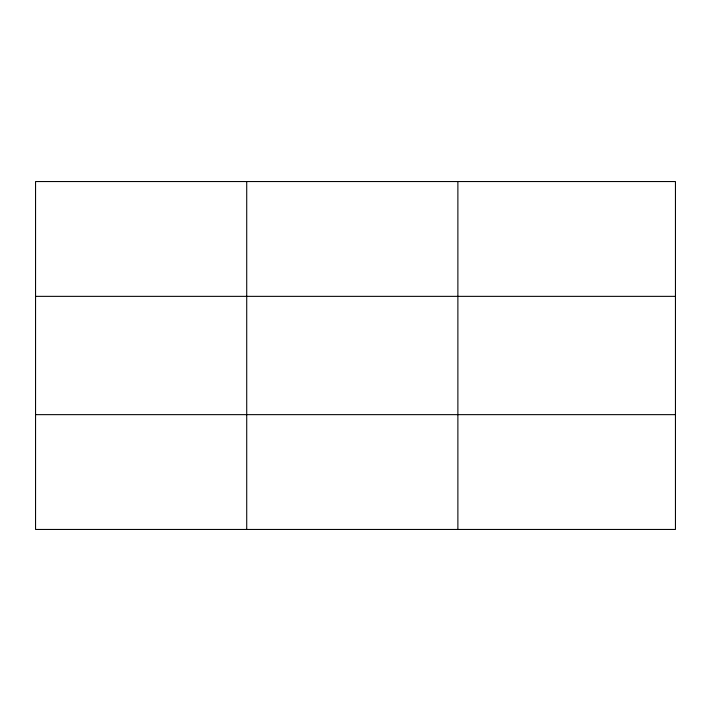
<?xml version="1.0" encoding="UTF-8"?>
<svg xmlns="http://www.w3.org/2000/svg" width="711" height="711" viewBox="0 0 711 711"><rect width="100%" height="100%" fill="white"/><g stroke="black" fill="none" stroke-linecap="round" stroke-linejoin="round"><path stroke-width="1.07" d="M246.717 181.545L246.717 529.455M457.884 181.545L457.884 529.455M675.45 296.354L675.45 181.545L35.55 181.545L35.55 529.455L675.45 529.455L675.45 296.354L35.55 296.354M35.55 414.646L675.45 414.646"/></g></svg>
